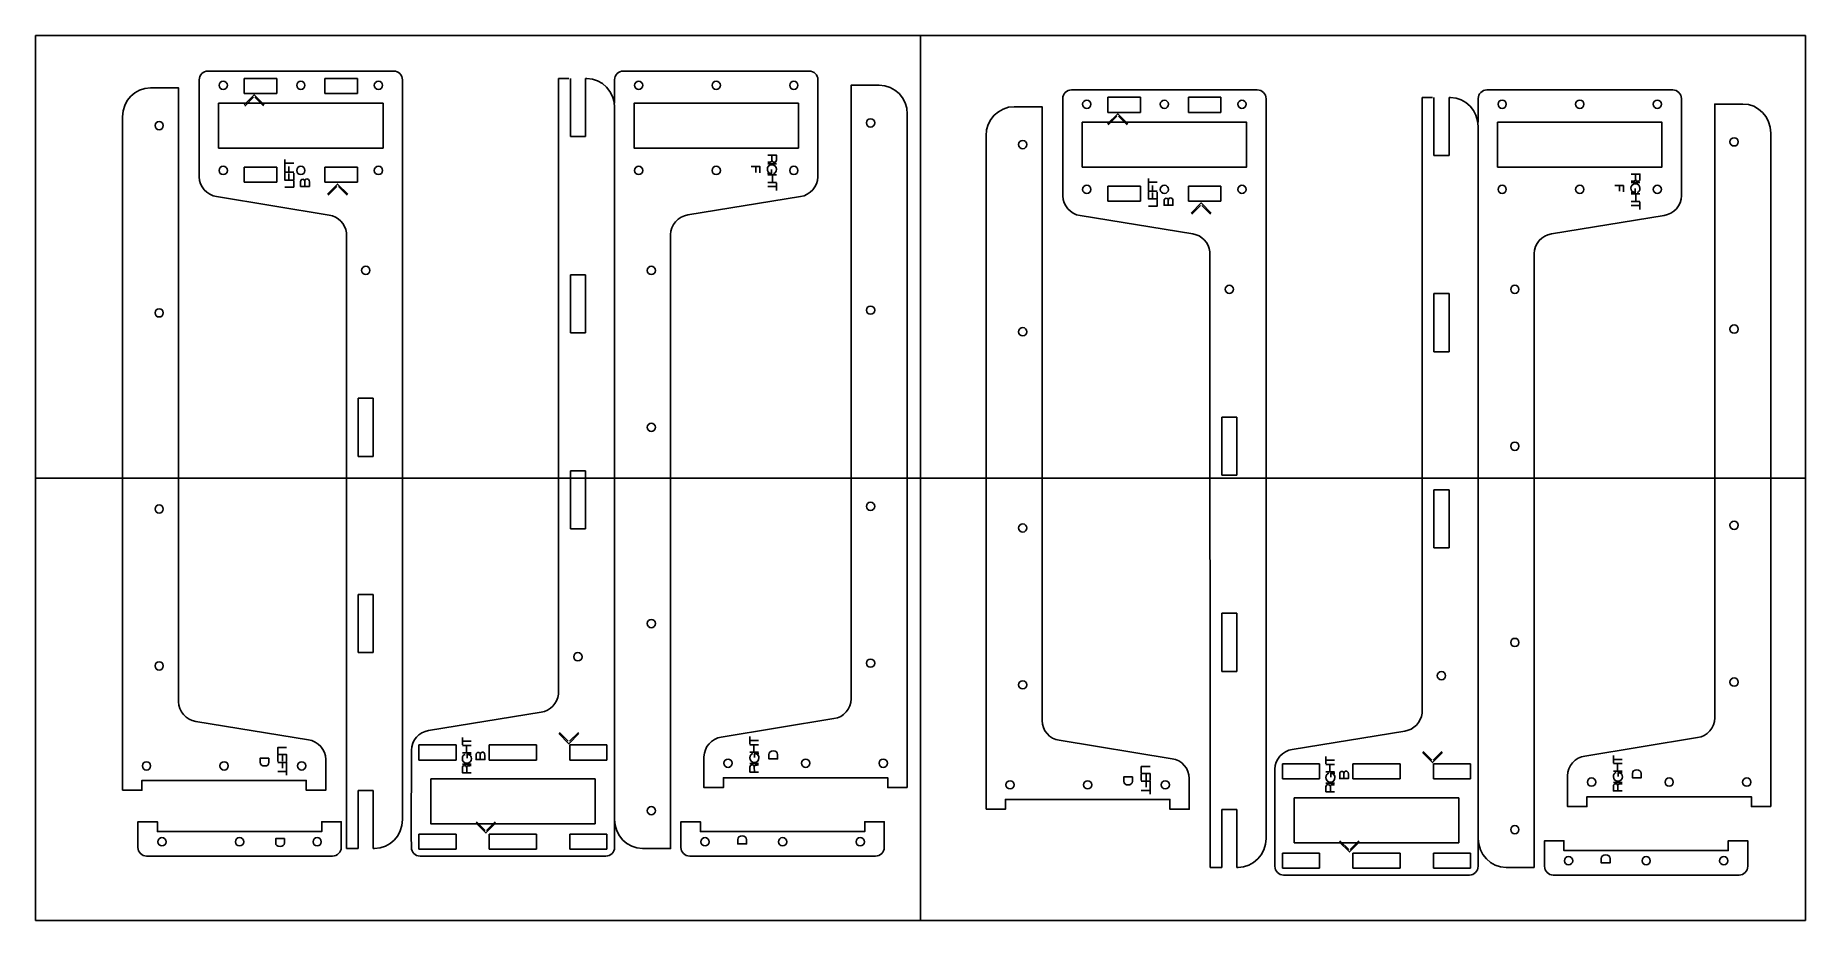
# Model space of a CAD drawing. Extents: x 0 to 610, y 0 to 305.
import ezdxf

# ---------------------------------------------------------------- set-up
doc = ezdxf.new("R2010")
doc.units = 0
doc.layers.add('CUTS', color=1, linetype='Continuous', true_color=0xff0000)
doc.layers.add('TEXT', color=5, linetype='Continuous', true_color=0x0000ff)
doc.layers.add('laser bed referance', color=3, linetype='Continuous', lineweight=25, true_color=0x00ff00)
doc.layers.add('Referance lines', color=2, linetype='Continuous', lineweight=25, true_color=0xffff00)

msp = doc.modelspace()

# ---------------------------------------------------------------- linework, layer by layer
at = {"layer": 'CUTS', "color": 1, "lineweight": 25, "true_color": 0xff0000}
for p, q in [((59.41, 292.53), (123.41, 292.53)), ((71.93, 284.81), (71.93, 290.01)), ((71.93, 290.01), (83.16, 290.01)), ((83.16, 284.81), (83.16, 290.01)), ((99.66, 284.81), (99.66, 290.01)), ((99.66, 290.01), (110.88, 290.01)), ((110.88, 284.81), (110.88, 290.01)), ((183.72, 289.93), (180.18, 289.91)), ((180.18, 289.91), (180.18, 77.91)), ((184.22, 269.95), (184.22, 289.93)), ((189.92, 289.95), (189.42, 289.95)), ((189.42, 289.93), (189.42, 269.95)), ((202.46, 292.54), (266.46, 292.54)), ((71.93, 284.81), (83.16, 284.81)), ((99.66, 284.81), (110.88, 284.81)), ((356.79, 286.01), (420.79, 286.01)), ((369.31, 278.29), (369.31, 283.49)), ((369.31, 283.49), (380.54, 283.49)), ((380.54, 278.29), (380.54, 283.49)), ((397.04, 278.29), (397.04, 283.49)), ((397.04, 283.49), (408.26, 283.49)), ((408.26, 278.29), (408.26, 283.49)), ((481.1, 283.41), (477.56, 283.38)), ((477.56, 283.38), (477.56, 71.38)), ((481.6, 263.42), (481.6, 283.41)), ((487.3, 283.42), (486.8, 283.42)), ((486.8, 283.41), (486.8, 263.42)), ((499.84, 286.02), (563.84, 286.02)), ((29.99, 44.86), (29.99, 276.77)), ((300.24, 277.69), (300.24, 45.79)), ((369.31, 278.29), (380.54, 278.29)), ((397.04, 278.29), (408.26, 278.29)), ((184.22, 269.95), (189.42, 269.95)), ((327.37, 38.34), (327.37, 270.24)), ((597.62, 271.17), (597.62, 39.27)), ((481.6, 263.42), (486.8, 263.42)), ((71.93, 254.26), (71.93, 259.46)), ((71.93, 259.46), (83.16, 259.46)), ((83.16, 254.26), (83.16, 259.46)), ((99.66, 254.26), (99.66, 259.46)), ((99.66, 259.46), (110.88, 259.46)), ((110.88, 254.26), (110.88, 259.46)), ((71.93, 254.26), (83.16, 254.26)), ((99.66, 254.26), (110.88, 254.26)), ((369.31, 247.74), (369.31, 252.94)), ((369.31, 252.94), (380.54, 252.94)), ((380.54, 247.74), (380.54, 252.94)), ((397.04, 247.74), (397.04, 252.94)), ((397.04, 252.94), (408.26, 252.94)), ((408.26, 247.74), (408.26, 252.94)), ((369.31, 247.74), (380.54, 247.74)), ((397.04, 247.74), (408.26, 247.74)), ((107.13, 24.84), (107.09, 236.84)), ((404.51, 18.32), (404.47, 230.32)), ((184.22, 222.41), (189.42, 222.41)), ((184.22, 222.41), (184.22, 202.41)), ((189.42, 222.41), (189.42, 202.41)), ((481.6, 215.89), (486.8, 215.89)), ((481.6, 215.89), (481.6, 195.89)), ((486.8, 215.89), (486.8, 195.89)), ((184.22, 202.41), (189.42, 202.41)), ((481.6, 195.89), (486.8, 195.89)), ((111.17, 179.85), (116.37, 179.85)), ((111.17, 179.85), (111.17, 159.85)), ((116.37, 179.85), (116.37, 159.85)), ((408.55, 173.33), (413.75, 173.33)), ((408.55, 173.33), (408.55, 153.33)), ((413.75, 173.33), (413.75, 153.33)), ((111.17, 159.85), (116.37, 159.85)), ((184.22, 154.9), (189.42, 154.9)), ((184.22, 154.9), (184.22, 134.9)), ((189.42, 154.9), (189.42, 134.9)), ((408.55, 153.33), (413.75, 153.33)), ((481.6, 148.38), (486.8, 148.38)), ((481.6, 148.38), (481.6, 128.38)), ((486.8, 148.38), (486.8, 128.38)), ((184.22, 134.9), (189.42, 134.9)), ((481.6, 128.38), (486.8, 128.38)), ((111.17, 112.34), (116.37, 112.34)), ((111.17, 112.34), (111.17, 92.34)), ((116.37, 112.34), (116.37, 92.34)), ((408.55, 105.81), (413.75, 105.81)), ((408.55, 105.81), (408.55, 85.81)), ((413.75, 105.81), (413.75, 85.81)), ((111.17, 92.34), (116.37, 92.34)), ((408.55, 85.81), (413.75, 85.81)), ((132.08, 55.29), (132.08, 60.49)), ((132.08, 60.49), (144.88, 60.49)), ((132.08, 55.29), (144.88, 55.29)), ((144.88, 55.29), (144.88, 60.49)), ((156.3, 55.29), (156.3, 60.49)), ((156.3, 60.49), (172.61, 60.49)), ((156.3, 55.29), (172.61, 55.29)), ((172.61, 55.29), (172.61, 60.49)), ((184.03, 55.29), (184.03, 60.49)), ((184.03, 60.49), (196.83, 60.49)), ((184.03, 55.29), (196.83, 55.29)), ((196.83, 55.29), (196.83, 60.49)), ((429.46, 48.76), (429.46, 53.96)), ((429.46, 53.96), (442.26, 53.96)), ((442.26, 48.76), (442.26, 53.96)), ((453.68, 48.76), (453.68, 53.96)), ((453.68, 53.96), (469.99, 53.96)), ((469.99, 48.76), (469.99, 53.96)), ((481.41, 48.76), (481.41, 53.96)), ((481.41, 53.96), (494.21, 53.96)), ((494.21, 48.76), (494.21, 53.96)), ((111.17, 44.8), (116.37, 44.8)), ((111.17, 44.8), (111.17, 24.84)), ((116.37, 44.8), (116.37, 24.84)), ((429.46, 48.76), (442.26, 48.76)), ((453.68, 48.76), (469.99, 48.76)), ((481.41, 48.76), (494.21, 48.76)), ((408.55, 38.28), (413.75, 38.28)), ((408.55, 38.28), (408.55, 18.32)), ((413.75, 38.28), (413.75, 18.32)), ((111.17, 24.84), (107.13, 24.84)), ((116.77, 24.8), (116.37, 24.84)), ((132.08, 24.54), (132.08, 29.74)), ((132.08, 29.74), (144.88, 29.74)), ((132.08, 24.54), (144.88, 24.54)), ((144.88, 24.54), (144.88, 29.74)), ((156.31, 24.54), (156.31, 29.74)), ((156.31, 29.74), (172.61, 29.74)), ((156.31, 24.54), (172.61, 24.54)), ((172.61, 24.54), (172.61, 29.74)), ((184.03, 24.54), (184.03, 29.74)), ((184.03, 29.74), (196.83, 29.74)), ((184.03, 24.54), (196.83, 24.54)), ((196.83, 24.54), (196.83, 29.74)), ((38.31, 22.22), (102.31, 22.22)), ((132.46, 22.22), (196.46, 22.22)), ((225.31, 22.22), (289.31, 22.22)), ((408.55, 18.32), (404.51, 18.32)), ((414.15, 18.28), (413.75, 18.32)), ((429.46, 18.01), (429.46, 23.21)), ((429.46, 23.21), (442.26, 23.21)), ((442.26, 18.01), (442.26, 23.21)), ((453.69, 18.01), (453.69, 23.21)), ((453.69, 23.21), (469.99, 23.21)), ((469.99, 18.01), (469.99, 23.21)), ((481.41, 18.01), (481.41, 23.21)), ((481.41, 23.21), (494.21, 23.21)), ((494.21, 18.01), (494.21, 23.21)), ((429.46, 18.01), (442.26, 18.01)), ((429.84, 15.69), (493.84, 15.69)), ((453.69, 18.01), (469.99, 18.01)), ((481.41, 18.01), (494.21, 18.01)), ((522.69, 15.69), (586.69, 15.69))]:
    msp.add_line(p, q, dxfattribs=at)
for points in [[(49.27, 75.38), (49.27, 286.77), (39.63, 286.77)], [(56.41, 256.09), (56.41, 285.59), (56.41, 289.53)], [(126.41, 289.53), (126.41, 37.98), (126.41, 34.8)], [(199.46, 289.54), (199.46, 281.43)], [(269.46, 289.54), (269.46, 256.1)], [(280.96, 76.31), (280.96, 287.69), (290.6, 287.69)], [(63.11, 281.43), (119.71, 281.43), (119.71, 265.98), (63.11, 265.98), (63.11, 281.43), (63.11, 281.43)], [(206.16, 265.99), (262.76, 265.99), (262.76, 281.44), (206.16, 281.44), (206.16, 265.99), (206.16, 265.99)], [(353.79, 249.56), (353.79, 279.06), (353.79, 283.01)], [(423.79, 283.01), (423.79, 31.46), (423.79, 28.28)], [(496.84, 283.02), (496.84, 274.91)], [(566.84, 283.02), (566.84, 249.58)], [(578.34, 69.79), (578.34, 281.17), (587.98, 281.17)], [(199.46, 25.22), (199.45, 276.77), (199.45, 279.95)], [(346.65, 68.86), (346.65, 280.24), (337.01, 280.24)], [(360.49, 274.91), (417.09, 274.91), (417.09, 259.46), (360.49, 259.46), (360.49, 274.91), (360.49, 274.91)], [(503.54, 259.47), (560.14, 259.47), (560.14, 274.92), (503.54, 274.92), (503.54, 259.47), (503.54, 259.47)], [(496.84, 18.69), (496.83, 270.24), (496.83, 273.42)], [(101.18, 242.96), (62.36, 249.31)], [(263.51, 249.32), (224.69, 242.97)], [(398.56, 236.43), (359.74, 242.79)], [(560.89, 242.8), (522.07, 236.45)], [(218.74, 236.2), (218.74, 24.81), (209.1, 24.81)], [(516.12, 229.67), (516.12, 18.29), (506.48, 18.29)], [(94.04, 62.25), (55.22, 68.61)], [(174.22, 71.79), (135.41, 65.44)], [(236.19, 63.18), (275.01, 69.54)], [(391.42, 55.73), (352.6, 62.09)], [(471.6, 65.27), (432.79, 58.91)], [(533.57, 56.66), (572.39, 63.01)], [(29.99, 44.86), (36.69, 44.86), (36.69, 48.26), (93.29, 48.26), (93.29, 44.86), (99.99, 44.86), (99.99, 55.48)], [(129.46, 58.66), (129.45, 29.16), (129.46, 25.22)], [(300.24, 45.79), (293.54, 45.79), (293.54, 49.19), (236.94, 49.19), (236.94, 45.79), (230.24, 45.79), (230.24, 56.41)], [(136.15, 48.77), (192.75, 48.77), (192.75, 33.32), (136.15, 33.32), (136.15, 48.77), (136.15, 48.77)], [(327.37, 38.34), (334.07, 38.34), (334.07, 41.74), (390.67, 41.74), (390.67, 38.34), (397.37, 38.34), (397.37, 48.96)], [(426.84, 52.14), (426.83, 22.64), (426.84, 18.69)], [(597.62, 39.27), (590.92, 39.27), (590.92, 42.67), (534.32, 42.67), (534.32, 39.27), (527.62, 39.27), (527.62, 49.89)], [(433.53, 42.25), (490.13, 42.25), (490.13, 26.8), (433.53, 26.8), (433.53, 42.25), (433.53, 42.25)], [(105.31, 25.22), (105.31, 34.04), (98.61, 34.04), (98.61, 30.64), (42.01, 30.64), (42.01, 34.04), (35.31, 34.04), (35.31, 25.22)], [(222.31, 25.22), (222.31, 34.04), (229.01, 34.04), (229.01, 30.64), (285.61, 30.64), (285.61, 34.04), (292.31, 34.04), (292.31, 25.22)], [(519.69, 18.69), (519.69, 27.52), (526.39, 27.52), (526.39, 24.12), (582.99, 24.12), (582.99, 27.52), (589.69, 27.52), (589.69, 18.69)]]:
    msp.add_lwpolyline(points, dxfattribs=at)
for points in [[(39.63, 286.77), (34.32, 286.77), (29.99, 282.26), (29.99, 276.77)], [(56.41, 289.53), (56.41, 291.18), (57.76, 292.53), (59.41, 292.53)], [(63.26, 287.61), (63.26, 288.4), (63.9, 289.04), (64.68, 289.04)], [(64.68, 286.19), (63.9, 286.19), (63.26, 286.83), (63.26, 287.61)], [(64.68, 289.04), (65.47, 289.04), (66.11, 288.4), (66.11, 287.61)], [(66.11, 287.61), (66.11, 286.83), (65.47, 286.19), (64.68, 286.19)], [(89.98, 287.61), (89.98, 288.4), (90.62, 289.04), (91.41, 289.04)], [(91.41, 286.19), (90.62, 286.19), (89.98, 286.83), (89.98, 287.61)], [(91.41, 289.04), (92.2, 289.04), (92.83, 288.4), (92.83, 287.61)], [(92.83, 287.61), (92.83, 286.83), (92.2, 286.19), (91.41, 286.19)], [(116.71, 287.61), (116.71, 288.4), (117.35, 289.04), (118.13, 289.04)], [(118.13, 286.19), (117.35, 286.19), (116.71, 286.83), (116.71, 287.61)], [(118.13, 289.04), (118.92, 289.04), (119.56, 288.4), (119.56, 287.61)], [(119.56, 287.61), (119.56, 286.83), (118.92, 286.19), (118.13, 286.19)], [(123.41, 292.53), (125.06, 292.53), (126.41, 291.18), (126.41, 289.53)], [(199.45, 279.95), (199.45, 285.41), (195.17, 289.89), (189.92, 289.95)], [(202.46, 292.54), (200.81, 292.54), (199.46, 291.19), (199.46, 289.54)], [(207.73, 289.05), (206.95, 289.05), (206.31, 288.41), (206.31, 287.63)], [(206.31, 287.63), (206.31, 286.84), (206.95, 286.2), (207.73, 286.2)], [(209.16, 287.63), (209.16, 288.41), (208.52, 289.05), (207.73, 289.05)], [(207.73, 286.2), (208.52, 286.2), (209.16, 286.84), (209.16, 287.63)], [(234.46, 289.05), (233.67, 289.05), (233.03, 288.41), (233.03, 287.63)], [(233.03, 287.63), (233.03, 286.84), (233.67, 286.2), (234.46, 286.2)], [(235.88, 287.63), (235.88, 288.41), (235.24, 289.05), (234.46, 289.05)], [(234.46, 286.2), (235.24, 286.2), (235.88, 286.84), (235.88, 287.63)], [(261.18, 289.05), (260.39, 289.05), (259.76, 288.41), (259.76, 287.63)], [(259.76, 287.63), (259.76, 286.84), (260.39, 286.2), (261.18, 286.2)], [(262.61, 287.63), (262.61, 288.41), (261.97, 289.05), (261.18, 289.05)], [(261.18, 286.2), (261.97, 286.2), (262.61, 286.84), (262.61, 287.63)], [(266.46, 292.54), (268.11, 292.54), (269.46, 291.19), (269.46, 289.54)], [(290.6, 287.69), (295.9, 287.69), (300.24, 283.19), (300.24, 277.69)], [(353.79, 283.01), (353.79, 284.66), (355.14, 286.01), (356.79, 286.01)], [(360.64, 281.09), (360.64, 281.88), (361.28, 282.51), (362.06, 282.51)], [(362.06, 279.67), (361.28, 279.67), (360.64, 280.3), (360.64, 281.09)], [(362.06, 282.51), (362.85, 282.51), (363.49, 281.88), (363.49, 281.09)], [(363.49, 281.09), (363.49, 280.3), (362.85, 279.67), (362.06, 279.67)], [(387.36, 281.09), (387.36, 281.88), (388, 282.51), (388.79, 282.51)], [(388.79, 279.67), (388, 279.67), (387.36, 280.3), (387.36, 281.09)], [(388.79, 282.51), (389.58, 282.51), (390.21, 281.88), (390.21, 281.09)], [(390.21, 281.09), (390.21, 280.3), (389.58, 279.67), (388.79, 279.67)], [(414.09, 281.09), (414.09, 281.88), (414.73, 282.51), (415.51, 282.51)], [(415.51, 279.67), (414.73, 279.67), (414.09, 280.3), (414.09, 281.09)], [(415.51, 282.51), (416.3, 282.51), (416.94, 281.88), (416.94, 281.09)], [(416.94, 281.09), (416.94, 280.3), (416.3, 279.67), (415.51, 279.67)], [(420.79, 286.01), (422.44, 286.01), (423.79, 284.66), (423.79, 283.01)], [(496.83, 273.42), (496.83, 278.89), (492.55, 283.36), (487.3, 283.42)], [(499.84, 286.02), (498.19, 286.02), (496.84, 284.67), (496.84, 283.02)], [(505.11, 282.53), (504.33, 282.53), (503.69, 281.89), (503.69, 281.1)], [(503.69, 281.1), (503.69, 280.32), (504.33, 279.68), (505.11, 279.68)], [(506.54, 281.1), (506.54, 281.89), (505.9, 282.53), (505.11, 282.53)], [(505.11, 279.68), (505.9, 279.68), (506.54, 280.32), (506.54, 281.1)], [(531.84, 282.53), (531.05, 282.53), (530.41, 281.89), (530.41, 281.1)], [(530.41, 281.1), (530.41, 280.32), (531.05, 279.68), (531.84, 279.68)], [(533.26, 281.1), (533.26, 281.89), (532.62, 282.53), (531.84, 282.53)], [(531.84, 279.68), (532.62, 279.68), (533.26, 280.32), (533.26, 281.1)], [(558.56, 282.53), (557.78, 282.53), (557.14, 281.89), (557.14, 281.1)], [(557.14, 281.1), (557.14, 280.32), (557.78, 279.68), (558.56, 279.68)], [(559.99, 281.1), (559.99, 281.89), (559.35, 282.53), (558.56, 282.53)], [(558.56, 279.68), (559.35, 279.68), (559.99, 280.32), (559.99, 281.1)], [(563.84, 286.02), (565.49, 286.02), (566.84, 284.67), (566.84, 283.02)], [(587.98, 281.17), (593.28, 281.17), (597.62, 276.67), (597.62, 271.17)], [(41.2, 273.74), (41.2, 274.53), (41.84, 275.17), (42.63, 275.17)], [(42.63, 275.17), (43.41, 275.17), (44.05, 274.53), (44.05, 273.74)], [(287.6, 276.1), (286.81, 276.1), (286.17, 275.46), (286.17, 274.67)], [(286.17, 274.67), (286.17, 273.88), (286.81, 273.25), (287.6, 273.25)], [(289.02, 274.67), (289.02, 275.46), (288.39, 276.1), (287.6, 276.1)], [(287.6, 273.25), (288.39, 273.25), (289.02, 273.88), (289.02, 274.67)], [(337.01, 280.24), (331.7, 280.24), (327.37, 275.74), (327.37, 270.24)], [(42.63, 272.32), (41.84, 272.32), (41.2, 272.95), (41.2, 273.74)], [(44.05, 273.74), (44.05, 272.95), (43.41, 272.32), (42.63, 272.32)], [(338.58, 267.22), (338.58, 268.01), (339.22, 268.64), (340.01, 268.64)], [(340.01, 268.64), (340.79, 268.64), (341.43, 268.01), (341.43, 267.22)], [(584.98, 269.57), (584.19, 269.57), (583.55, 268.93), (583.55, 268.15)], [(586.4, 268.15), (586.4, 268.93), (585.77, 269.57), (584.98, 269.57)], [(340.01, 265.79), (339.22, 265.79), (338.58, 266.43), (338.58, 267.22)], [(341.43, 267.22), (341.43, 266.43), (340.79, 265.79), (340.01, 265.79)], [(583.55, 268.15), (583.55, 267.36), (584.19, 266.72), (584.98, 266.72)], [(584.98, 266.72), (585.77, 266.72), (586.4, 267.36), (586.4, 268.15)], [(62.36, 249.31), (59.09, 249.74), (56.41, 252.79), (56.41, 256.09)], [(63.26, 258.3), (63.26, 259.09), (63.9, 259.72), (64.68, 259.72)], [(64.68, 256.87), (63.9, 256.87), (63.26, 257.51), (63.26, 258.3)], [(64.68, 259.72), (65.47, 259.72), (66.11, 259.09), (66.11, 258.3)], [(66.11, 258.3), (66.11, 257.51), (65.47, 256.87), (64.68, 256.87)], [(89.98, 258.3), (89.98, 259.09), (90.62, 259.72), (91.41, 259.72)], [(91.41, 256.87), (90.62, 256.87), (89.98, 257.51), (89.98, 258.3)], [(91.41, 259.72), (92.2, 259.72), (92.83, 259.09), (92.83, 258.3)], [(92.83, 258.3), (92.83, 257.51), (92.2, 256.87), (91.41, 256.87)], [(116.71, 258.3), (116.71, 259.09), (117.35, 259.72), (118.13, 259.72)], [(118.13, 256.87), (117.35, 256.87), (116.71, 257.51), (116.71, 258.3)], [(118.13, 259.72), (118.92, 259.72), (119.56, 259.09), (119.56, 258.3)], [(119.56, 258.3), (119.56, 257.51), (118.92, 256.87), (118.13, 256.87)], [(207.73, 259.73), (206.95, 259.73), (206.31, 259.1), (206.31, 258.31)], [(206.31, 258.31), (206.31, 257.52), (206.95, 256.89), (207.73, 256.89)], [(209.16, 258.31), (209.16, 259.1), (208.52, 259.73), (207.73, 259.73)], [(207.73, 256.89), (208.52, 256.89), (209.16, 257.52), (209.16, 258.31)], [(234.46, 259.73), (233.67, 259.73), (233.03, 259.1), (233.03, 258.31)], [(233.03, 258.31), (233.03, 257.52), (233.67, 256.89), (234.46, 256.89)], [(235.88, 258.31), (235.88, 259.1), (235.24, 259.73), (234.46, 259.73)], [(234.46, 256.89), (235.24, 256.89), (235.88, 257.52), (235.88, 258.31)], [(261.18, 259.73), (260.39, 259.73), (259.76, 259.1), (259.76, 258.31)], [(259.76, 258.31), (259.76, 257.52), (260.39, 256.89), (261.18, 256.89)], [(262.61, 258.31), (262.61, 259.1), (261.97, 259.73), (261.18, 259.73)], [(261.18, 256.89), (261.97, 256.89), (262.61, 257.52), (262.61, 258.31)], [(269.46, 256.1), (269.46, 252.8), (266.78, 249.75), (263.51, 249.32)], [(360.64, 251.77), (360.64, 252.56), (361.28, 253.2), (362.06, 253.2)], [(362.06, 250.35), (361.28, 250.35), (360.64, 250.99), (360.64, 251.77)], [(362.06, 253.2), (362.85, 253.2), (363.49, 252.56), (363.49, 251.77)], [(363.49, 251.77), (363.49, 250.99), (362.85, 250.35), (362.06, 250.35)], [(387.37, 251.77), (387.37, 252.56), (388, 253.2), (388.79, 253.2)], [(388.79, 250.35), (388, 250.35), (387.37, 250.99), (387.37, 251.77)], [(388.79, 253.2), (389.58, 253.2), (390.21, 252.56), (390.21, 251.77)], [(390.21, 251.77), (390.21, 250.99), (389.58, 250.35), (388.79, 250.35)], [(414.09, 251.77), (414.09, 252.56), (414.73, 253.2), (415.51, 253.2)], [(415.51, 250.35), (414.73, 250.35), (414.09, 250.99), (414.09, 251.77)], [(415.51, 253.2), (416.3, 253.2), (416.94, 252.56), (416.94, 251.77)], [(416.94, 251.77), (416.94, 250.99), (416.3, 250.35), (415.51, 250.35)], [(505.11, 253.21), (504.33, 253.21), (503.69, 252.57), (503.69, 251.79)], [(503.69, 251.79), (503.69, 251), (504.33, 250.36), (505.11, 250.36)], [(506.54, 251.79), (506.54, 252.57), (505.9, 253.21), (505.11, 253.21)], [(505.11, 250.36), (505.9, 250.36), (506.54, 251), (506.54, 251.79)], [(531.84, 253.21), (531.05, 253.21), (530.41, 252.57), (530.41, 251.79)], [(530.41, 251.79), (530.41, 251), (531.05, 250.36), (531.84, 250.36)], [(533.26, 251.79), (533.26, 252.57), (532.62, 253.21), (531.84, 253.21)], [(531.84, 250.36), (532.62, 250.36), (533.26, 251), (533.26, 251.79)], [(558.56, 253.21), (557.78, 253.21), (557.14, 252.57), (557.14, 251.79)], [(557.14, 251.79), (557.14, 251), (557.78, 250.36), (558.56, 250.36)], [(559.99, 251.79), (559.99, 252.57), (559.35, 253.21), (558.56, 253.21)], [(558.56, 250.36), (559.35, 250.36), (559.99, 251), (559.99, 251.79)], [(359.74, 242.79), (356.47, 243.21), (353.79, 246.26), (353.79, 249.56)], [(566.84, 249.58), (566.84, 246.28), (564.16, 243.23), (560.89, 242.8)], [(107.09, 236.84), (106.76, 239.88), (104.23, 242.56), (101.18, 242.96)], [(224.69, 242.97), (221.41, 242.54), (218.74, 239.49), (218.74, 236.2)], [(404.47, 230.32), (404.14, 233.36), (401.61, 236.04), (398.56, 236.43)], [(522.07, 236.45), (518.8, 236.02), (516.12, 232.97), (516.12, 229.67)], [(112.35, 223.9), (112.35, 224.69), (112.98, 225.32), (113.77, 225.32)], [(113.77, 222.47), (112.98, 222.47), (112.35, 223.11), (112.35, 223.9)], [(113.77, 225.32), (114.56, 225.32), (115.19, 224.69), (115.19, 223.9)], [(115.19, 223.9), (115.19, 223.11), (114.56, 222.47), (113.77, 222.47)], [(212.1, 225.3), (211.31, 225.3), (210.67, 224.66), (210.67, 223.87)], [(210.67, 223.87), (210.67, 223.09), (211.31, 222.45), (212.1, 222.45)], [(213.52, 223.87), (213.52, 224.66), (212.88, 225.3), (212.1, 225.3)], [(212.1, 222.45), (212.88, 222.45), (213.52, 223.09), (213.52, 223.87)], [(409.73, 217.38), (409.73, 218.16), (410.36, 218.8), (411.15, 218.8)], [(411.15, 215.95), (410.36, 215.95), (409.73, 216.59), (409.73, 217.38)], [(411.15, 218.8), (411.94, 218.8), (412.57, 218.16), (412.57, 217.38)], [(412.57, 217.38), (412.57, 216.59), (411.94, 215.95), (411.15, 215.95)], [(509.48, 218.77), (508.69, 218.77), (508.05, 218.14), (508.05, 217.35)], [(508.05, 217.35), (508.05, 216.56), (508.69, 215.92), (509.48, 215.92)], [(510.9, 217.35), (510.9, 218.14), (510.26, 218.77), (509.48, 218.77)], [(509.48, 215.92), (510.26, 215.92), (510.9, 216.56), (510.9, 217.35)], [(41.2, 209.27), (41.2, 210.06), (41.84, 210.69), (42.63, 210.69)], [(42.63, 207.84), (41.84, 207.84), (41.2, 208.48), (41.2, 209.27)], [(42.63, 210.69), (43.41, 210.69), (44.05, 210.06), (44.05, 209.27)], [(44.05, 209.27), (44.05, 208.48), (43.41, 207.84), (42.63, 207.84)], [(287.6, 211.62), (286.81, 211.62), (286.17, 210.99), (286.17, 210.2)], [(286.17, 210.2), (286.17, 209.41), (286.81, 208.77), (287.6, 208.77)], [(289.02, 210.2), (289.02, 210.99), (288.39, 211.62), (287.6, 211.62)], [(287.6, 208.77), (288.39, 208.77), (289.02, 209.41), (289.02, 210.2)], [(338.58, 202.75), (338.58, 203.53), (339.22, 204.17), (340.01, 204.17)], [(340.01, 201.32), (339.22, 201.32), (338.58, 201.96), (338.58, 202.75)], [(340.01, 204.17), (340.79, 204.17), (341.43, 203.53), (341.43, 202.75)], [(341.43, 202.75), (341.43, 201.96), (340.79, 201.32), (340.01, 201.32)], [(584.98, 205.1), (584.19, 205.1), (583.55, 204.46), (583.55, 203.68)], [(583.55, 203.68), (583.55, 202.89), (584.19, 202.25), (584.98, 202.25)], [(586.4, 203.68), (586.4, 204.46), (585.77, 205.1), (584.98, 205.1)], [(584.98, 202.25), (585.77, 202.25), (586.4, 202.89), (586.4, 203.68)], [(212.1, 171.29), (211.31, 171.29), (210.67, 170.65), (210.67, 169.86)], [(213.52, 169.86), (213.52, 170.65), (212.88, 171.29), (212.1, 171.29)], [(210.67, 169.86), (210.67, 169.08), (211.31, 168.44), (212.1, 168.44)], [(212.1, 168.44), (212.88, 168.44), (213.52, 169.08), (213.52, 169.86)], [(509.48, 164.76), (508.69, 164.76), (508.05, 164.13), (508.05, 163.34)], [(510.9, 163.34), (510.9, 164.13), (510.26, 164.76), (509.48, 164.76)], [(508.05, 163.34), (508.05, 162.55), (508.69, 161.91), (509.48, 161.91)], [(509.48, 161.91), (510.26, 161.91), (510.9, 162.55), (510.9, 163.34)], [(41.2, 141.72), (41.2, 142.5), (41.84, 143.14), (42.63, 143.14)], [(42.63, 140.29), (41.84, 140.29), (41.2, 140.93), (41.2, 141.72)], [(42.63, 143.14), (43.41, 143.14), (44.05, 142.5), (44.05, 141.72)], [(44.05, 141.72), (44.05, 140.93), (43.41, 140.29), (42.63, 140.29)], [(287.6, 144.07), (286.81, 144.07), (286.17, 143.43), (286.17, 142.64)], [(286.17, 142.64), (286.17, 141.86), (286.81, 141.22), (287.6, 141.22)], [(289.02, 142.64), (289.02, 143.43), (288.39, 144.07), (287.6, 144.07)], [(287.6, 141.22), (288.39, 141.22), (289.02, 141.86), (289.02, 142.64)], [(338.58, 135.19), (338.58, 135.98), (339.22, 136.62), (340.01, 136.62)], [(340.01, 133.77), (339.22, 133.77), (338.58, 134.4), (338.58, 135.19)], [(340.01, 136.62), (340.79, 136.62), (341.43, 135.98), (341.43, 135.19)], [(341.43, 135.19), (341.43, 134.4), (340.79, 133.77), (340.01, 133.77)], [(584.98, 137.55), (584.19, 137.55), (583.55, 136.91), (583.55, 136.12)], [(583.55, 136.12), (583.55, 135.33), (584.19, 134.7), (584.98, 134.7)], [(586.4, 136.12), (586.4, 136.91), (585.77, 137.55), (584.98, 137.55)], [(584.98, 134.7), (585.77, 134.7), (586.4, 135.33), (586.4, 136.12)], [(212.1, 103.71), (211.31, 103.71), (210.67, 103.07), (210.67, 102.29)], [(213.52, 102.29), (213.52, 103.07), (212.88, 103.71), (212.1, 103.71)], [(210.67, 102.29), (210.67, 101.5), (211.31, 100.86), (212.1, 100.86)], [(212.1, 100.86), (212.88, 100.86), (213.52, 101.5), (213.52, 102.29)], [(186.82, 92.27), (186.03, 92.27), (185.39, 91.64), (185.39, 90.85)], [(188.24, 90.85), (188.24, 91.64), (187.6, 92.27), (186.82, 92.27)], [(509.48, 97.19), (508.69, 97.19), (508.05, 96.55), (508.05, 95.76)], [(508.05, 95.76), (508.05, 94.98), (508.69, 94.34), (509.48, 94.34)], [(510.9, 95.76), (510.9, 96.55), (510.26, 97.19), (509.48, 97.19)], [(509.48, 94.34), (510.26, 94.34), (510.9, 94.98), (510.9, 95.76)], [(41.2, 87.71), (41.2, 88.49), (41.84, 89.13), (42.63, 89.13)], [(42.63, 86.28), (41.84, 86.28), (41.2, 86.92), (41.2, 87.71)], [(42.63, 89.13), (43.41, 89.13), (44.05, 88.49), (44.05, 87.71)], [(44.05, 87.71), (44.05, 86.92), (43.41, 86.28), (42.63, 86.28)], [(185.39, 90.85), (185.39, 90.06), (186.03, 89.42), (186.82, 89.42)], [(186.82, 89.42), (187.6, 89.42), (188.24, 90.06), (188.24, 90.85)], [(287.6, 90.06), (286.81, 90.06), (286.17, 89.42), (286.17, 88.64)], [(286.17, 88.64), (286.17, 87.85), (286.81, 87.21), (287.6, 87.21)], [(289.02, 88.64), (289.02, 89.42), (288.39, 90.06), (287.6, 90.06)], [(287.6, 87.21), (288.39, 87.21), (289.02, 87.85), (289.02, 88.64)], [(484.2, 85.75), (483.41, 85.75), (482.77, 85.11), (482.77, 84.33)], [(485.62, 84.33), (485.62, 85.11), (484.98, 85.75), (484.2, 85.75)], [(338.58, 81.18), (338.58, 81.97), (339.22, 82.61), (340.01, 82.61)], [(340.01, 79.76), (339.22, 79.76), (338.58, 80.4), (338.58, 81.18)], [(340.01, 82.61), (340.79, 82.61), (341.43, 81.97), (341.43, 81.18)], [(341.43, 81.18), (341.43, 80.4), (340.79, 79.76), (340.01, 79.76)], [(482.77, 84.33), (482.77, 83.54), (483.41, 82.9), (484.2, 82.9)], [(484.2, 82.9), (484.98, 82.9), (485.62, 83.54), (485.62, 84.33)], [(584.98, 83.54), (584.19, 83.54), (583.55, 82.9), (583.55, 82.11)], [(583.55, 82.11), (583.55, 81.32), (584.19, 80.69), (584.98, 80.69)], [(586.4, 82.11), (586.4, 82.9), (585.77, 83.54), (584.98, 83.54)], [(584.98, 80.69), (585.77, 80.69), (586.4, 81.32), (586.4, 82.11)], [(55.22, 68.61), (51.94, 69.04), (49.27, 72.08), (49.27, 75.38)], [(180.14, 77.91), (179.81, 74.87), (177.28, 72.19), (174.22, 71.79)], [(275.01, 69.54), (278.28, 69.96), (280.96, 73.01), (280.96, 76.31)], [(352.6, 62.09), (349.32, 62.51), (346.65, 65.56), (346.65, 68.86)], [(477.52, 71.38), (477.19, 68.35), (474.66, 65.67), (471.6, 65.27)], [(572.39, 63.01), (575.66, 63.44), (578.34, 66.49), (578.34, 69.79)], [(99.99, 55.48), (99.99, 58.78), (97.31, 61.83), (94.04, 62.25)], [(135.41, 65.44), (132.13, 65.01), (129.46, 61.96), (129.46, 58.66)], [(230.24, 56.41), (230.24, 59.71), (232.92, 62.76), (236.19, 63.18)], [(238.51, 55.62), (237.73, 55.62), (237.09, 54.98), (237.09, 54.2)], [(239.94, 54.2), (239.94, 54.98), (239.3, 55.62), (238.51, 55.62)], [(265.24, 55.62), (264.45, 55.62), (263.81, 54.98), (263.81, 54.2)], [(266.66, 54.2), (266.66, 54.98), (266.02, 55.62), (265.24, 55.62)], [(291.96, 55.62), (291.18, 55.62), (290.54, 54.98), (290.54, 54.2)], [(293.39, 54.2), (293.39, 54.98), (292.75, 55.62), (291.96, 55.62)], [(397.37, 48.96), (397.37, 52.26), (394.69, 55.31), (391.42, 55.73)], [(432.79, 58.91), (429.51, 58.49), (426.84, 55.44), (426.84, 52.14)], [(527.62, 49.89), (527.62, 53.19), (530.3, 56.23), (533.57, 56.66)], [(36.84, 53.27), (36.84, 54.05), (37.47, 54.69), (38.26, 54.69)], [(38.26, 51.84), (37.47, 51.84), (36.84, 52.48), (36.84, 53.27)], [(38.26, 54.69), (39.05, 54.69), (39.69, 54.05), (39.69, 53.27)], [(39.69, 53.27), (39.69, 52.48), (39.05, 51.84), (38.26, 51.84)], [(63.56, 53.27), (63.56, 54.05), (64.2, 54.69), (64.99, 54.69)], [(64.99, 51.84), (64.2, 51.84), (63.56, 52.48), (63.56, 53.27)], [(64.99, 54.69), (65.77, 54.69), (66.41, 54.05), (66.41, 53.27)], [(66.41, 53.27), (66.41, 52.48), (65.77, 51.84), (64.99, 51.84)], [(90.29, 53.27), (90.29, 54.05), (90.92, 54.69), (91.71, 54.69)], [(91.71, 51.84), (90.92, 51.84), (90.29, 52.48), (90.29, 53.27)], [(91.71, 54.69), (92.5, 54.69), (93.13, 54.05), (93.13, 53.27)], [(93.13, 53.27), (93.13, 52.48), (92.5, 51.84), (91.71, 51.84)], [(237.09, 54.2), (237.09, 53.41), (237.73, 52.77), (238.51, 52.77)], [(238.51, 52.77), (239.3, 52.77), (239.94, 53.41), (239.94, 54.2)], [(263.81, 54.2), (263.81, 53.41), (264.45, 52.77), (265.24, 52.77)], [(265.24, 52.77), (266.02, 52.77), (266.66, 53.41), (266.66, 54.2)], [(290.54, 54.2), (290.54, 53.41), (291.18, 52.77), (291.96, 52.77)], [(291.96, 52.77), (292.75, 52.77), (293.39, 53.41), (293.39, 54.2)], [(535.89, 49.1), (535.11, 49.1), (534.47, 48.46), (534.47, 47.67)], [(537.32, 47.67), (537.32, 48.46), (536.68, 49.1), (535.89, 49.1)], [(562.62, 49.1), (561.83, 49.1), (561.19, 48.46), (561.19, 47.67)], [(564.04, 47.67), (564.04, 48.46), (563.41, 49.1), (562.62, 49.1)], [(589.34, 49.1), (588.56, 49.1), (587.92, 48.46), (587.92, 47.67)], [(590.77, 47.67), (590.77, 48.46), (590.13, 49.1), (589.34, 49.1)], [(334.22, 46.74), (334.22, 47.53), (334.85, 48.17), (335.64, 48.17)], [(335.64, 45.32), (334.85, 45.32), (334.22, 45.96), (334.22, 46.74)], [(335.64, 48.17), (336.43, 48.17), (337.07, 47.53), (337.07, 46.74)], [(337.07, 46.74), (337.07, 45.96), (336.43, 45.32), (335.64, 45.32)], [(360.94, 46.74), (360.94, 47.53), (361.58, 48.17), (362.37, 48.17)], [(362.37, 45.32), (361.58, 45.32), (360.94, 45.96), (360.94, 46.74)], [(362.37, 48.17), (363.15, 48.17), (363.79, 47.53), (363.79, 46.74)], [(363.79, 46.74), (363.79, 45.96), (363.15, 45.32), (362.37, 45.32)], [(387.67, 46.74), (387.67, 47.53), (388.3, 48.17), (389.09, 48.17)], [(389.09, 45.32), (388.3, 45.32), (387.67, 45.96), (387.67, 46.74)], [(389.09, 48.17), (389.88, 48.17), (390.52, 47.53), (390.52, 46.74)], [(390.52, 46.74), (390.52, 45.96), (389.88, 45.32), (389.09, 45.32)], [(534.47, 47.67), (534.47, 46.89), (535.11, 46.25), (535.89, 46.25)], [(535.89, 46.25), (536.68, 46.25), (537.32, 46.89), (537.32, 47.67)], [(561.19, 47.67), (561.19, 46.89), (561.83, 46.25), (562.62, 46.25)], [(562.62, 46.25), (563.41, 46.25), (564.04, 46.89), (564.04, 47.67)], [(587.92, 47.67), (587.92, 46.89), (588.56, 46.25), (589.34, 46.25)], [(589.34, 46.25), (590.13, 46.25), (590.77, 46.89), (590.77, 47.67)], [(212.1, 39.26), (211.31, 39.26), (210.67, 38.62), (210.67, 37.84)], [(210.67, 37.84), (210.67, 37.05), (211.31, 36.41), (212.1, 36.41)], [(213.52, 37.84), (213.52, 38.62), (212.88, 39.26), (212.1, 39.26)], [(212.1, 36.41), (212.88, 36.41), (213.52, 37.05), (213.52, 37.84)], [(126.41, 34.8), (126.41, 29.3), (122.07, 24.8), (116.77, 24.8)], [(209.1, 24.81), (203.8, 24.81), (199.46, 29.31), (199.46, 34.81)], [(509.48, 32.74), (508.69, 32.74), (508.05, 32.1), (508.05, 31.31)], [(508.05, 31.31), (508.05, 30.53), (508.69, 29.89), (509.48, 29.89)], [(510.9, 31.31), (510.9, 32.1), (510.26, 32.74), (509.48, 32.74)], [(509.48, 29.89), (510.26, 29.89), (510.9, 30.53), (510.9, 31.31)], [(35.31, 25.22), (35.31, 23.57), (36.66, 22.22), (38.31, 22.22)], [(43.59, 28.56), (42.8, 28.56), (42.16, 27.92), (42.16, 27.14)], [(42.16, 27.14), (42.16, 26.35), (42.8, 25.71), (43.59, 25.71)], [(45.01, 27.14), (45.01, 27.92), (44.38, 28.56), (43.59, 28.56)], [(43.59, 25.71), (44.38, 25.71), (45.01, 26.35), (45.01, 27.14)], [(70.31, 28.56), (69.53, 28.56), (68.89, 27.92), (68.89, 27.14)], [(68.89, 27.14), (68.89, 26.35), (69.53, 25.71), (70.31, 25.71)], [(71.74, 27.14), (71.74, 27.92), (71.1, 28.56), (70.31, 28.56)], [(70.31, 25.71), (71.1, 25.71), (71.74, 26.35), (71.74, 27.14)], [(97.04, 28.56), (96.25, 28.56), (95.61, 27.92), (95.61, 27.14)], [(95.61, 27.14), (95.61, 26.35), (96.25, 25.71), (97.04, 25.71)], [(98.46, 27.14), (98.46, 27.92), (97.83, 28.56), (97.04, 28.56)], [(97.04, 25.71), (97.83, 25.71), (98.46, 26.35), (98.46, 27.14)], [(102.31, 22.22), (103.96, 22.22), (105.31, 23.57), (105.31, 25.22)], [(129.46, 25.22), (129.46, 23.57), (130.81, 22.22), (132.46, 22.22)], [(196.46, 22.22), (198.11, 22.22), (199.46, 23.57), (199.46, 25.22)], [(225.31, 22.22), (223.66, 22.22), (222.31, 23.57), (222.31, 25.22)], [(229.16, 27.14), (229.16, 27.92), (229.8, 28.56), (230.59, 28.56)], [(230.59, 25.71), (229.8, 25.71), (229.16, 26.35), (229.16, 27.14)], [(230.59, 28.56), (231.38, 28.56), (232.01, 27.92), (232.01, 27.14)], [(232.01, 27.14), (232.01, 26.35), (231.38, 25.71), (230.59, 25.71)], [(255.89, 27.14), (255.89, 27.92), (256.53, 28.56), (257.31, 28.56)], [(257.31, 25.71), (256.53, 25.71), (255.89, 26.35), (255.89, 27.14)], [(257.31, 28.56), (258.1, 28.56), (258.74, 27.92), (258.74, 27.14)], [(258.74, 27.14), (258.74, 26.35), (258.1, 25.71), (257.31, 25.71)], [(282.61, 27.14), (282.61, 27.92), (283.25, 28.56), (284.04, 28.56)], [(284.04, 25.71), (283.25, 25.71), (282.61, 26.35), (282.61, 27.14)], [(284.04, 28.56), (284.83, 28.56), (285.46, 27.92), (285.46, 27.14)], [(285.46, 27.14), (285.46, 26.35), (284.83, 25.71), (284.04, 25.71)], [(292.31, 25.22), (292.31, 23.57), (290.96, 22.22), (289.31, 22.22)], [(423.79, 28.28), (423.79, 22.78), (419.45, 18.28), (414.15, 18.28)], [(506.48, 18.29), (501.18, 18.29), (496.84, 22.79), (496.84, 28.29)], [(426.84, 18.69), (426.84, 17.04), (428.19, 15.69), (429.84, 15.69)], [(493.84, 15.69), (495.49, 15.69), (496.84, 17.04), (496.84, 18.69)], [(522.69, 15.69), (521.04, 15.69), (519.69, 17.04), (519.69, 18.69)], [(526.54, 20.61), (526.54, 21.4), (527.18, 22.04), (527.97, 22.04)], [(527.97, 19.19), (527.18, 19.19), (526.54, 19.82), (526.54, 20.61)], [(527.97, 22.04), (528.76, 22.04), (529.39, 21.4), (529.39, 20.61)], [(529.39, 20.61), (529.39, 19.82), (528.76, 19.19), (527.97, 19.19)], [(553.27, 20.61), (553.27, 21.4), (553.91, 22.04), (554.69, 22.04)], [(554.69, 19.19), (553.91, 19.19), (553.27, 19.82), (553.27, 20.61)], [(554.69, 22.04), (555.48, 22.04), (556.12, 21.4), (556.12, 20.61)], [(556.12, 20.61), (556.12, 19.82), (555.48, 19.19), (554.69, 19.19)], [(579.99, 20.61), (579.99, 21.4), (580.63, 22.04), (581.42, 22.04)], [(581.42, 19.19), (580.63, 19.19), (579.99, 19.82), (579.99, 20.61)], [(581.42, 22.04), (582.21, 22.04), (582.84, 21.4), (582.84, 20.61)], [(582.84, 20.61), (582.84, 19.82), (582.21, 19.19), (581.42, 19.19)], [(589.69, 18.69), (589.69, 17.04), (588.34, 15.69), (586.69, 15.69)]]:
    msp.add_open_spline(points, degree=3, dxfattribs=at)
at = {"layer": 'laser bed referance'}
for p, q in [((0, 304.8), (609.6, 304.8)), ((0, 0), (0, 304.8)), ((609.6, 0), (609.6, 304.8)), ((0, 0), (609.6, 0))]:
    msp.add_line(p, q, dxfattribs=at)
at = {"layer": 'Referance lines'}
for p, q in [((304.8, 304.8), (304.8, 0)), ((0, 152.4), (609.6, 152.4))]:
    msp.add_line(p, q, dxfattribs=at)
at = {"layer": 'TEXT', "color": 5, "lineweight": 25, "true_color": 0x0000ff}
for points in [[(78.8, 280.87), (75.33, 284.35), (71.85, 280.87)], [(75.08, 283.49), (72.08, 280.49)], [(78.57, 280.5), (75.58, 283.49)], [(376.19, 274.34), (372.71, 277.82), (369.23, 274.34)], [(372.46, 276.96), (369.46, 273.96)], [(375.95, 273.97), (372.96, 276.96)], [(252.19, 263.6), (255.18, 263.6), (255.18, 261.95)], [(253.64, 261.84), (253.64, 263.6)], [(85.89, 259.46), (85.89, 262.09)], [(88.94, 260.79), (85.89, 260.79)], [(88.94, 257.66), (85.89, 257.66), (85.89, 259.8)], [(88.94, 257.39), (88.94, 254.99), (85.89, 254.99), (85.89, 257.37)], [(87.31, 257.66), (87.31, 259.67)], [(87.31, 254.99), (87.31, 257.27)], [(246.47, 259.64), (249.49, 259.64), (249.49, 257.52)], [(248.09, 259.64), (248.09, 257.64)], [(253.53, 258.61), (253.53, 257.2), (252.12, 257.2)], [(255.18, 260.63), (252.19, 260.63)], [(252.19, 256.75), (255.18, 256.75)], [(253.65, 261.84), (253.64, 261.84)], [(253.79, 256.75), (253.79, 254.19)], [(549.57, 257.07), (552.56, 257.07), (552.56, 255.43)], [(551.02, 255.32), (551.02, 257.07)], [(88.94, 254.7), (88.94, 252.56), (85.89, 252.56)], [(91.32, 252.81), (91.32, 254.45)], [(94.34, 254.34), (94.34, 252.81), (91.32, 252.81), (91.32, 252.81)], [(92.76, 254.6), (92.76, 252.81)], [(92.76, 254.6), (92.77, 254.6)], [(107.57, 250.15), (104.09, 253.63), (100.61, 250.15)], [(103.84, 252.77), (100.84, 249.77)], [(107.33, 249.78), (104.34, 252.77)], [(255.18, 254.19), (252.19, 254.19)], [(252.19, 252.74), (255.15, 252.74)], [(255.18, 253.98), (255.18, 251.41)], [(383.27, 252.94), (383.27, 255.57)], [(386.32, 254.26), (383.27, 254.26)], [(386.32, 251.14), (383.27, 251.14), (383.27, 253.28)], [(386.32, 250.87), (386.32, 248.47), (383.27, 248.47), (383.27, 250.84)], [(384.69, 251.14), (384.69, 253.15)], [(384.69, 248.47), (384.69, 250.75)], [(543.85, 253.11), (546.88, 253.11), (546.88, 250.99)], [(545.47, 253.11), (545.47, 251.12)], [(550.91, 252.09), (550.91, 250.68), (549.51, 250.68)], [(552.56, 254.11), (549.57, 254.11)], [(549.57, 250.22), (552.56, 250.22)], [(551.03, 255.32), (551.02, 255.32)], [(551.17, 250.22), (551.17, 247.66)], [(386.32, 248.18), (386.32, 246.04), (383.27, 246.04)], [(388.7, 246.29), (388.7, 247.93)], [(391.72, 247.82), (391.72, 246.29), (388.7, 246.29), (388.7, 246.29)], [(390.14, 248.07), (390.14, 246.29)], [(390.14, 248.07), (390.15, 248.07)], [(404.95, 243.63), (401.47, 247.11), (398, 243.63)], [(401.22, 246.25), (398.22, 243.25)], [(404.71, 243.26), (401.72, 246.25)], [(552.56, 247.66), (549.57, 247.66)], [(549.57, 246.21), (552.53, 246.21)], [(552.56, 247.46), (552.56, 244.88)], [(147.03, 60.51), (147.03, 63.08)], [(150.02, 61.75), (147.06, 61.75)], [(180.24, 64.39), (183.72, 60.92), (187.19, 64.39)], [(180.48, 64.76), (183.46, 61.77)], [(183.97, 61.77), (186.97, 64.78)], [(246.04, 60.76), (246.04, 63.34)], [(249.02, 62.01), (246.06, 62.01)], [(77.41, 54.5), (77.41, 55.98), (80.43, 55.98), (80.43, 55.98)], [(80.43, 55.98), (80.43, 54.5)], [(83.45, 57.44), (83.45, 59.58), (86.49, 59.58)], [(83.45, 54.75), (83.45, 57.15), (86.49, 57.15), (86.49, 54.77)], [(85.08, 57.15), (85.08, 54.87)], [(147.03, 60.3), (150.02, 60.3)], [(150.02, 57.74), (147.03, 57.74)], [(148.42, 57.74), (148.42, 60.3)], [(148.68, 55.88), (148.68, 57.29), (150.09, 57.29)], [(151.77, 55.44), (151.77, 57.08)], [(154.79, 56.97), (154.79, 55.44), (151.77, 55.44), (151.77, 55.44)], [(153.2, 57.23), (153.21, 57.23)], [(153.21, 57.23), (153.21, 55.44)], [(246.04, 60.56), (249.02, 60.56)], [(249.02, 58), (246.04, 58)], [(247.43, 58), (247.43, 60.56)], [(247.69, 56.14), (247.69, 57.54), (249.09, 57.54)], [(252.58, 55.68), (252.58, 57.15)], [(255.6, 57.15), (255.6, 55.68), (252.58, 55.68), (252.58, 55.68)], [(444.41, 53.98), (444.41, 56.56)], [(447.4, 55.23), (444.44, 55.23)], [(477.62, 57.87), (481.1, 54.39), (484.57, 57.87)], [(477.86, 58.24), (480.85, 55.25)], [(481.35, 55.25), (484.35, 58.25)], [(543.42, 54.24), (543.42, 56.82)], [(546.4, 55.49), (543.44, 55.49)], [(83.45, 54.48), (86.49, 54.48), (86.49, 52.34)], [(83.45, 51.35), (86.49, 51.35)], [(85.08, 54.48), (85.08, 52.47)], [(86.49, 52.68), (86.49, 50.05)], [(147.03, 53.86), (150.02, 53.86)], [(150.02, 50.89), (147.03, 50.89), (147.03, 52.54)], [(148.56, 52.65), (148.57, 52.65)], [(148.57, 52.65), (148.57, 50.89)], [(246.04, 54.12), (249.02, 54.12)], [(249.02, 51.15), (246.04, 51.15), (246.04, 52.79)], [(247.56, 52.91), (247.57, 52.9), (247.58, 51.15)], [(374.79, 47.98), (374.79, 49.45), (377.81, 49.45), (377.81, 49.45)], [(377.81, 49.45), (377.81, 47.98)], [(380.83, 50.92), (380.83, 53.05), (383.88, 53.05)], [(380.83, 48.22), (380.83, 50.62), (383.88, 50.62), (383.88, 48.25)], [(382.46, 50.62), (382.46, 48.35)], [(444.41, 53.78), (447.4, 53.78)], [(447.4, 51.22), (444.41, 51.22)], [(445.8, 51.22), (445.8, 53.78)], [(446.06, 49.36), (446.06, 50.76), (447.47, 50.76)], [(449.15, 48.92), (449.15, 50.56)], [(452.17, 50.45), (452.17, 48.92), (449.15, 48.92), (449.15, 48.92)], [(450.59, 50.71), (450.59, 48.92)], [(450.59, 50.7), (450.59, 50.7)], [(543.42, 54.04), (546.4, 54.04)], [(546.4, 51.48), (543.42, 51.48)], [(544.81, 51.48), (544.81, 54.04)], [(545.07, 49.61), (545.07, 51.02), (546.47, 51.02)], [(549.96, 49.16), (549.96, 50.63)], [(552.98, 50.63), (552.98, 49.16), (549.96, 49.16), (549.96, 49.16)], [(380.83, 47.96), (383.88, 47.96), (383.88, 45.82)], [(380.83, 44.83), (383.88, 44.83)], [(382.46, 47.96), (382.46, 45.94)], [(383.88, 46.15), (383.88, 43.52)], [(444.41, 47.34), (447.4, 47.34)], [(447.4, 44.37), (444.41, 44.37), (444.41, 46.01)], [(445.94, 46.13), (445.95, 46.12)], [(445.95, 46.12), (445.95, 44.37)], [(543.42, 47.59), (546.4, 47.59)], [(546.4, 44.63), (543.42, 44.63), (543.42, 46.27)], [(544.94, 46.38), (544.95, 46.38), (544.96, 44.63)], [(151.64, 33.66), (155.12, 30.19), (158.59, 33.66)], [(151.88, 34.03), (154.87, 31.04)], [(155.37, 31.04), (158.37, 34.05)], [(82.74, 26.76), (82.74, 28.23), (85.76, 28.23), (85.76, 28.23)], [(85.76, 28.23), (85.76, 26.76)], [(241.87, 26.39), (241.87, 27.87)], [(244.89, 27.87), (244.89, 26.39), (241.87, 26.39), (241.87, 26.39)], [(449.02, 27.14), (452.5, 23.66), (455.98, 27.14)], [(449.26, 27.51), (452.25, 24.52)], [(452.75, 24.52), (455.75, 27.52)], [(539.25, 19.87), (539.25, 21.34)], [(542.27, 21.34), (542.27, 19.87), (539.25, 19.87), (539.25, 19.87)]]:
    msp.add_lwpolyline(points, dxfattribs=at)
for points in [[(252.06, 258.72), (252.06, 259.57), (252.63, 260.27), (253.62, 260.27)], [(253.03, 257.31), (252.34, 257.51), (252.06, 258.09), (252.06, 258.72)], [(253.02, 261.18), (252.91, 261.18), (252.31, 261.17), (252.19, 261.12)], [(253.64, 261.84), (253.64, 261.38), (253.43, 261.18), (253.02, 261.18)], [(253.53, 257.2), (253.18, 257.25), (253.03, 257.31), (253.03, 257.31)], [(253.62, 260.27), (254.61, 260.27), (255.18, 259.57), (255.18, 258.72)], [(254.36, 261.13), (254.08, 261.13), (253.68, 261.32), (253.65, 261.84)], [(255.18, 258.72), (255.18, 257.78), (254.76, 257.36), (254.19, 257.25)], [(255.18, 261.95), (255.18, 261.35), (254.89, 261.13), (254.36, 261.13)], [(91.32, 254.45), (91.32, 254.93), (91.58, 255.26), (92.07, 255.26)], [(92.07, 255.26), (92.43, 255.26), (92.77, 254.95), (92.76, 254.6)], [(92.77, 254.6), (92.78, 254.99), (92.99, 255.36), (93.52, 255.36)], [(93.52, 255.36), (93.88, 255.36), (94.34, 255.13), (94.34, 254.34)], [(549.44, 252.19), (549.44, 253.05), (550.01, 253.74), (551, 253.74)], [(550.41, 250.78), (549.72, 250.99), (549.44, 251.57), (549.44, 252.19)], [(550.4, 254.66), (550.29, 254.66), (549.69, 254.65), (549.57, 254.59)], [(551.02, 255.32), (551.02, 254.86), (550.81, 254.66), (550.4, 254.66)], [(550.91, 250.68), (550.56, 250.72), (550.41, 250.78), (550.41, 250.78)], [(551, 253.74), (551.99, 253.74), (552.56, 253.05), (552.56, 252.19)], [(551.74, 254.6), (551.46, 254.6), (551.06, 254.8), (551.03, 255.32)], [(552.56, 252.19), (552.56, 251.26), (552.14, 250.83), (551.57, 250.72)], [(552.56, 255.43), (552.56, 254.83), (552.27, 254.6), (551.74, 254.6)], [(388.7, 247.93), (388.7, 248.41), (388.96, 248.74), (389.45, 248.74)], [(389.45, 248.74), (389.81, 248.74), (390.15, 248.43), (390.14, 248.07)], [(390.15, 248.07), (390.16, 248.47), (390.38, 248.83), (390.9, 248.83)], [(390.9, 248.83), (391.26, 248.83), (391.72, 248.61), (391.72, 247.82)], [(147.03, 55.77), (147.03, 56.7), (147.45, 57.13), (148.02, 57.24)], [(148.59, 54.22), (147.61, 54.22), (147.03, 54.92), (147.03, 55.77)], [(150.15, 55.77), (150.15, 54.92), (149.58, 54.22), (148.59, 54.22)], [(148.68, 57.29), (149.03, 57.24), (149.18, 57.18), (149.18, 57.18)], [(149.18, 57.18), (149.87, 56.98), (150.15, 56.4), (150.15, 55.77)], [(151.77, 57.08), (151.77, 57.56), (152.03, 57.9), (152.52, 57.9)], [(152.52, 57.9), (152.87, 57.9), (153.21, 57.58), (153.2, 57.23)], [(153.21, 57.23), (153.23, 57.62), (153.44, 57.99), (153.97, 57.99)], [(153.97, 57.99), (154.32, 57.99), (154.79, 57.77), (154.79, 56.97)], [(246.04, 56.03), (246.04, 56.96), (246.45, 57.39), (247.03, 57.5)], [(247.6, 54.48), (246.61, 54.48), (246.04, 55.18), (246.04, 56.03)], [(249.16, 56.03), (249.16, 55.18), (248.58, 54.48), (247.6, 54.48)], [(247.69, 57.54), (248.04, 57.5), (248.19, 57.44), (248.19, 57.44)], [(248.19, 57.44), (248.87, 57.23), (249.16, 56.65), (249.16, 56.03)], [(252.58, 57.15), (252.58, 57.98), (253.18, 58.41), (254.09, 58.41)], [(254.09, 58.41), (254.99, 58.41), (255.6, 57.98), (255.6, 57.15)], [(78.92, 53.24), (78.02, 53.24), (77.41, 53.67), (77.41, 54.5)], [(80.43, 54.5), (80.43, 53.67), (79.82, 53.24), (78.92, 53.24)], [(147.03, 52.54), (147.03, 53.14), (147.32, 53.36), (147.85, 53.36)], [(147.85, 53.36), (148.13, 53.36), (148.53, 53.17), (148.56, 52.65)], [(148.57, 52.65), (148.57, 53.11), (148.78, 53.31), (149.19, 53.31)], [(149.19, 53.31), (149.3, 53.31), (149.9, 53.32), (150.02, 53.37)], [(246.04, 52.79), (246.04, 53.39), (246.32, 53.62), (246.85, 53.62)], [(246.85, 53.62), (247.14, 53.62), (247.53, 53.43), (247.56, 52.91)], [(247.57, 52.9), (247.58, 53.36), (247.79, 53.56), (248.2, 53.56)], [(248.2, 53.56), (248.31, 53.56), (248.9, 53.57), (249.02, 53.63)], [(444.41, 49.25), (444.41, 50.18), (444.83, 50.61), (445.4, 50.72)], [(445.97, 47.7), (444.99, 47.7), (444.41, 48.39), (444.41, 49.25)], [(447.53, 49.25), (447.53, 48.39), (446.96, 47.7), (445.97, 47.7)], [(446.06, 50.76), (446.41, 50.72), (446.56, 50.66), (446.56, 50.66)], [(446.56, 50.66), (447.25, 50.45), (447.53, 49.87), (447.53, 49.25)], [(449.15, 50.56), (449.15, 51.04), (449.41, 51.37), (449.9, 51.37)], [(449.9, 51.37), (450.26, 51.37), (450.59, 51.06), (450.59, 50.7)], [(450.59, 50.7), (450.61, 51.1), (450.82, 51.47), (451.35, 51.47)], [(451.35, 51.47), (451.7, 51.47), (452.17, 51.24), (452.17, 50.45)], [(543.42, 49.51), (543.42, 50.44), (543.83, 50.87), (544.41, 50.98)], [(544.98, 47.96), (543.99, 47.96), (543.42, 48.65), (543.42, 49.51)], [(546.54, 49.51), (546.54, 48.65), (545.96, 47.96), (544.98, 47.96)], [(545.07, 51.02), (545.42, 50.98), (545.57, 50.92), (545.57, 50.92)], [(545.57, 50.92), (546.26, 50.71), (546.54, 50.13), (546.54, 49.51)], [(549.96, 50.63), (549.96, 51.46), (550.57, 51.89), (551.47, 51.89)], [(551.47, 51.89), (552.37, 51.89), (552.98, 51.46), (552.98, 50.63)], [(376.3, 46.72), (375.4, 46.72), (374.79, 47.15), (374.79, 47.98)], [(377.81, 47.98), (377.81, 47.15), (377.2, 46.72), (376.3, 46.72)], [(444.41, 46.01), (444.41, 46.61), (444.7, 46.84), (445.23, 46.84)], [(445.23, 46.84), (445.51, 46.84), (445.91, 46.65), (445.94, 46.13)], [(445.95, 46.12), (445.95, 46.58), (446.17, 46.78), (446.58, 46.78)], [(446.58, 46.78), (446.68, 46.78), (447.28, 46.79), (447.4, 46.85)], [(543.42, 46.27), (543.42, 46.87), (543.7, 47.09), (544.23, 47.09)], [(544.23, 47.09), (544.52, 47.09), (544.91, 46.9), (544.94, 46.38)], [(544.95, 46.38), (544.96, 46.84), (545.17, 47.04), (545.58, 47.04)], [(545.58, 47.04), (545.69, 47.04), (546.28, 47.05), (546.4, 47.11)], [(84.25, 25.5), (83.35, 25.5), (82.74, 25.93), (82.74, 26.76)], [(85.76, 26.76), (85.76, 25.93), (85.15, 25.5), (84.25, 25.5)], [(241.87, 27.87), (241.87, 28.7), (242.48, 29.13), (243.38, 29.13)], [(243.38, 29.13), (244.28, 29.13), (244.89, 28.7), (244.89, 27.87)], [(539.25, 21.34), (539.25, 22.18), (539.86, 22.6), (540.76, 22.6)], [(540.76, 22.6), (541.66, 22.6), (542.27, 22.18), (542.27, 21.34)]]:
    msp.add_open_spline(points, degree=3, dxfattribs=at)

doc.saveas('drawing.dxf')
